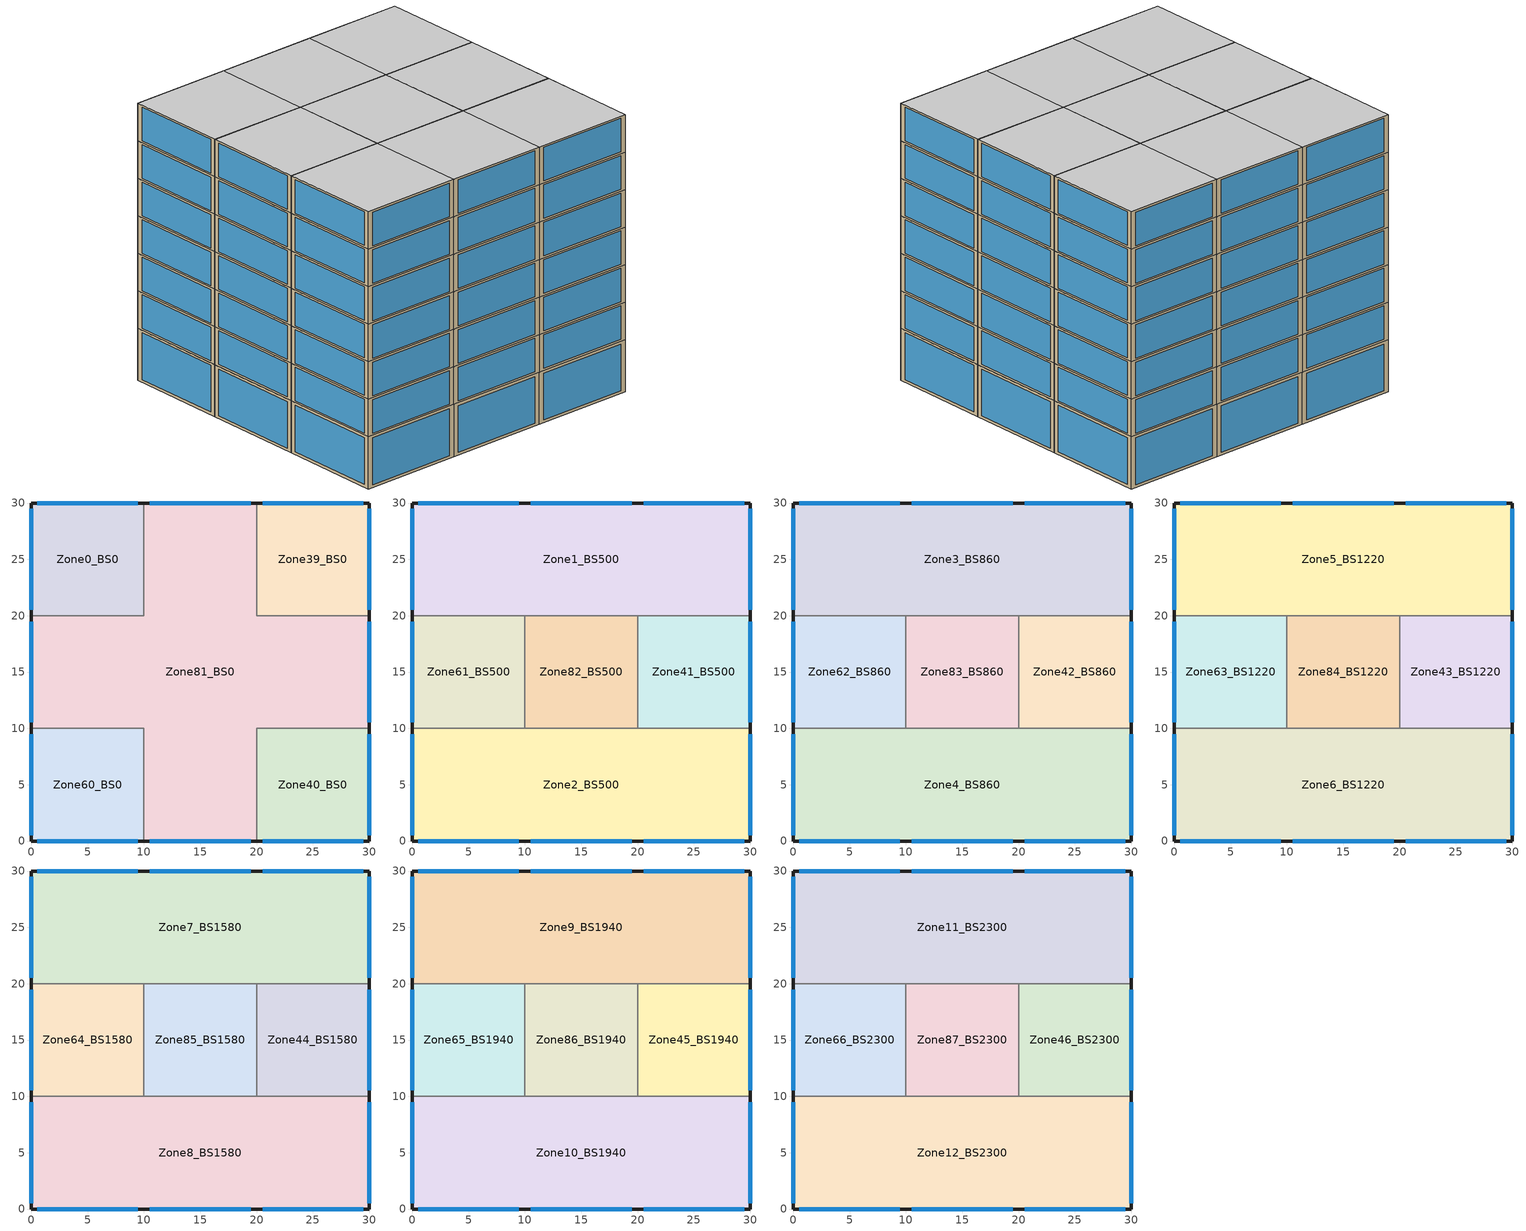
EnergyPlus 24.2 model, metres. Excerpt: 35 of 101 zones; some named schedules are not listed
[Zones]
Zone0_BS0
 floor ground (TBIM_Insulated_RC_Raft_620_Rev): 10,30 10,20 0,20 0,30 z0
 wall outside (TBIM_Unitised_Curtain_Wall_200): 10,30 0,30 0,20 z0:5
 wall to Zone81_BS0 (TBIM_Gypsum_Stud_Partition_125_Rev): 0,20 10,20 10,30 z0:5
 window (Glazing_U1.4_SHGC0.45_VT0.7): 9.47,30 0.53,30 / 0,29.47 0,20.53 z0.26:4.74
Zone39_BS0
 floor ground (TBIM_Insulated_RC_Raft_620_Rev): 30,30 30,20 20,20 20,30 z0
 wall outside (TBIM_Unitised_Curtain_Wall_200): 30,20 30,30 20,30 z0:5
 wall to Zone81_BS0 (TBIM_Gypsum_Stud_Partition_125_Rev): 20,30 20,20 30,20 z0:5
 window (Glazing_U1.4_SHGC0.45_VT0.7): 29.47,30 20.53,30 / 30,20.53 30,29.47 z0.26:4.74
Zone40_BS0
 floor ground (TBIM_Insulated_RC_Raft_620_Rev): 30,10 30,0 20,0 20,10 z0
 wall outside (TBIM_Unitised_Curtain_Wall_200): 20,0 30,0 30,10 z0:5
 wall to Zone81_BS0 (TBIM_Gypsum_Stud_Partition_125_Rev): 30,10 20,10 20,0 z0:5
 window (Glazing_U1.4_SHGC0.45_VT0.7): 30,0.53 30,9.47 / 20.53,0 29.47,0 z0.26:4.74
Zone60_BS0
 floor ground (TBIM_Insulated_RC_Raft_620_Rev): 10,10 10,0 0,0 0,10 z0
 wall outside (TBIM_Unitised_Curtain_Wall_200): 0,10 0,0 10,0 z0:5
 wall to Zone81_BS0 (TBIM_Gypsum_Stud_Partition_125_Rev): 10,0 10,10 0,10 z0:5
 window (Glazing_U1.4_SHGC0.45_VT0.7): 0.53,0 9.47,0 / 0,9.47 0,0.53 z0.26:4.74
Zone81_BS0
 floor ground (TBIM_Insulated_RC_Raft_620_Rev): 20,20 20,10 10,10 10,20 z0; 20,30 20,20 10,20 10,30 z0; 30,20 30,10 20,10 20,20 z0; 20,10 20,0 10,0 10,10 z0; 10,20 10,10 0,10 0,20 z0
 wall outside (TBIM_Unitised_Curtain_Wall_200): 20,30 10,30 / 30,10 30,20 / 10,0 20,0 / 0,20 0,10 z0:5
 window (Glazing_U1.4_SHGC0.45_VT0.7): 19.47,30 10.53,30 / 30,10.53 30,19.47 / 10.53,0 19.47,0 / 0,19.47 0,10.53 z0.26:4.74
Zone1_BS500
 floor to Zone81_BS0 (TBIM_PT_Slab_Raised_Floor_400_Rev): 20,30 20,20 10,20 10,30 z5
 floor to Zone0_BS0 (TBIM_PT_Slab_Raised_Floor_400_Rev): 10,30 10,20 0,20 0,30 z5
 floor to Zone39_BS0 (TBIM_PT_Slab_Raised_Floor_400_Rev): 30,30 30,20 20,20 20,30 z5
 wall outside (TBIM_Unitised_Curtain_Wall_200): 30,20 30,30 20,30 10,30 0,30 0,20 z5:8.6
 wall to Zone82_BS500 (TBIM_RC_Core_Wall_400_Rev): 10,20 20,20 z5:8.6
 wall to Zone41_BS500 (TBIM_Gypsum_Stud_Partition_125_Rev): 20,20 30,20 z5:8.6
 wall to Zone61_BS500 (TBIM_Gypsum_Stud_Partition_125_Rev): 0,20 10,20 z5:8.6
 window (Glazing_U1.4_SHGC0.45_VT0.7): 19.47,30 10.53,30 / 9.47,30 0.53,30 / 0,29.47 0,20.53 / 29.47,30 20.53,30 / 30,20.53 30,29.47 z5.19:8.41
Zone2_BS500
 floor to Zone81_BS0 (TBIM_PT_Slab_Raised_Floor_400_Rev): 20,10 20,0 10,0 10,10 z5
 floor to Zone40_BS0 (TBIM_PT_Slab_Raised_Floor_400_Rev): 30,10 30,0 20,0 20,10 z5
 floor to Zone60_BS0 (TBIM_PT_Slab_Raised_Floor_400_Rev): 10,10 10,0 0,0 0,10 z5
 wall outside (TBIM_Unitised_Curtain_Wall_200): 0,10 0,0 10,0 20,0 30,0 30,10 z5:8.6
 wall to Zone82_BS500 (TBIM_RC_Core_Wall_400_Rev): 20,10 10,10 z5:8.6
 wall to Zone41_BS500 (TBIM_Gypsum_Stud_Partition_125_Rev): 30,10 20,10 z5:8.6
 wall to Zone61_BS500 (TBIM_Gypsum_Stud_Partition_125_Rev): 10,10 0,10 z5:8.6
 window (Glazing_U1.4_SHGC0.45_VT0.7): 10.53,0 19.47,0 / 30,0.53 30,9.47 / 20.53,0 29.47,0 / 0.53,0 9.47,0 / 0,9.47 0,0.53 z5.19:8.41
Zone41_BS500
 floor to Zone81_BS0 (TBIM_PT_Slab_Raised_Floor_400_Rev): 30,20 30,10 20,10 20,20 z5
 wall outside (TBIM_Unitised_Curtain_Wall_200): 30,10 30,20 z5:8.6
 wall to Zone82_BS500 (TBIM_RC_Core_Wall_400_Rev): 20,20 20,10 z5:8.6
 window (Glazing_U1.4_SHGC0.45_VT0.7): 30,10.53 30,19.47 z5.19:8.41
Zone61_BS500
 floor to Zone81_BS0 (TBIM_PT_Slab_Raised_Floor_400_Rev): 10,20 10,10 0,10 0,20 z5
 wall outside (TBIM_Unitised_Curtain_Wall_200): 0,20 0,10 z5:8.6
 wall to Zone82_BS500 (TBIM_RC_Core_Wall_400_Rev): 10,10 10,20 z5:8.6
 window (Glazing_U1.4_SHGC0.45_VT0.7): 0,19.47 0,10.53 z5.19:8.41
Zone82_BS500
 floor to Zone81_BS0 (TBIM_PT_Slab_Raised_Floor_400_Rev): 20,20 20,10 10,10 10,20 z5
Zone3_BS860
 floor to Zone1_BS500 (TBIM_PT_Slab_Raised_Floor_400_Rev): 20,30 20,20 10,20 10,30 z8.6; 10,30 10,20 0,20 0,30 z8.6; 30,30 30,20 20,20 20,30 z8.6
 wall outside (TBIM_Unitised_Curtain_Wall_200): 30,20 30,30 20,30 10,30 0,30 0,20 z8.6:12.2
 wall to Zone83_BS860 (TBIM_RC_Core_Wall_400_Rev): 10,20 20,20 z8.6:12.2
 wall to Zone42_BS860 (TBIM_Gypsum_Stud_Partition_125_Rev): 20,20 30,20 z8.6:12.2
 wall to Zone62_BS860 (TBIM_Gypsum_Stud_Partition_125_Rev): 0,20 10,20 z8.6:12.2
 window (Glazing_U1.4_SHGC0.45_VT0.7): 19.47,30 10.53,30 / 9.47,30 0.53,30 / 0,29.47 0,20.53 / 30,20.53 30,29.47 / 29.47,30 20.53,30 z8.79:12.01
Zone42_BS860
 floor to Zone41_BS500 (TBIM_PT_Slab_Raised_Floor_400_Rev): 30,20 30,10 20,10 20,20 z8.6
 wall outside (TBIM_Unitised_Curtain_Wall_200): 30,10 30,20 z8.6:12.2
 wall to Zone83_BS860 (TBIM_RC_Core_Wall_400_Rev): 20,20 20,10 z8.6:12.2
 wall to Zone4_BS860 (TBIM_Gypsum_Stud_Partition_125): 20,10 30,10 z8.6:12.2
 window (Glazing_U1.4_SHGC0.45_VT0.7): 30,10.53 30,19.47 z8.79:12.01
Zone4_BS860
 floor to Zone2_BS500 (TBIM_PT_Slab_Raised_Floor_400_Rev): 20,10 20,0 10,0 10,10 z8.6; 30,10 30,0 20,0 20,10 z8.6; 10,10 10,0 0,0 0,10 z8.6
 wall outside (TBIM_Unitised_Curtain_Wall_200): 0,10 0,0 10,0 20,0 30,0 30,10 z8.6:12.2
 wall to Zone83_BS860 (TBIM_RC_Core_Wall_400_Rev): 20,10 10,10 z8.6:12.2
 wall to Zone62_BS860 (TBIM_Gypsum_Stud_Partition_125_Rev): 10,10 0,10 z8.6:12.2
 window (Glazing_U1.4_SHGC0.45_VT0.7): 10.53,0 19.47,0 / 20.53,0 29.47,0 / 30,0.53 30,9.47 / 0,9.47 0,0.53 / 0.53,0 9.47,0 z8.79:12.01
Zone62_BS860
 floor to Zone61_BS500 (TBIM_PT_Slab_Raised_Floor_400_Rev): 10,20 10,10 0,10 0,20 z8.6
 wall outside (TBIM_Unitised_Curtain_Wall_200): 0,20 0,10 z8.6:12.2
 wall to Zone83_BS860 (TBIM_RC_Core_Wall_400_Rev): 10,10 10,20 z8.6:12.2
 window (Glazing_U1.4_SHGC0.45_VT0.7): 0,19.47 0,10.53 z8.79:12.01
Zone83_BS860
 floor to Zone82_BS500 (TBIM_PT_Slab_Raised_Floor_400_Rev): 20,20 20,10 10,10 10,20 z8.6
Zone43_BS1220
 floor to Zone42_BS860 (TBIM_PT_Slab_Raised_Floor_400_Rev): 30,20 30,10 20,10 20,20 z12.2
 wall outside (TBIM_Unitised_Curtain_Wall_200): 30,10 30,20 z12.2:15.8
 wall to Zone84_BS1220 (TBIM_RC_Core_Wall_400_Rev): 20,20 20,10 z12.2:15.8
 wall to Zone6_BS1220 (TBIM_Gypsum_Stud_Partition_125): 20,10 30,10 z12.2:15.8
 wall to Zone5_BS1220 (TBIM_Gypsum_Stud_Partition_125): 30,20 20,20 z12.2:15.8
 window (Glazing_U1.4_SHGC0.45_VT0.7): 30,10.53 30,19.47 z12.39:15.61
Zone5_BS1220
 floor to Zone3_BS860 (TBIM_PT_Slab_Raised_Floor_400_Rev): 20,30 20,20 10,20 10,30 z12.2; 10,30 10,20 0,20 0,30 z12.2; 30,30 30,20 20,20 20,30 z12.2
 wall outside (TBIM_Unitised_Curtain_Wall_200): 30,20 30,30 20,30 10,30 0,30 0,20 z12.2:15.8
 wall to Zone84_BS1220 (TBIM_RC_Core_Wall_400_Rev): 10,20 20,20 z12.2:15.8
 wall to Zone63_BS1220 (TBIM_Gypsum_Stud_Partition_125_Rev): 0,20 10,20 z12.2:15.8
 window (Glazing_U1.4_SHGC0.45_VT0.7): 19.47,30 10.53,30 / 9.47,30 0.53,30 / 0,29.47 0,20.53 / 30,20.53 30,29.47 / 29.47,30 20.53,30 z12.39:15.61
Zone63_BS1220
 floor to Zone62_BS860 (TBIM_PT_Slab_Raised_Floor_400_Rev): 10,20 10,10 0,10 0,20 z12.2
 wall outside (TBIM_Unitised_Curtain_Wall_200): 0,20 0,10 z12.2:15.8
 wall to Zone84_BS1220 (TBIM_RC_Core_Wall_400_Rev): 10,10 10,20 z12.2:15.8
 wall to Zone6_BS1220 (TBIM_Gypsum_Stud_Partition_125): 0,10 10,10 z12.2:15.8
 window (Glazing_U1.4_SHGC0.45_VT0.7): 0,19.47 0,10.53 z12.39:15.61
Zone6_BS1220
 floor to Zone4_BS860 (TBIM_PT_Slab_Raised_Floor_400_Rev): 20,10 20,0 10,0 10,10 z12.2; 30,10 30,0 20,0 20,10 z12.2; 10,10 10,0 0,0 0,10 z12.2
 wall outside (TBIM_Unitised_Curtain_Wall_200): 0,10 0,0 10,0 20,0 30,0 30,10 z12.2:15.8
 wall to Zone84_BS1220 (TBIM_RC_Core_Wall_400_Rev): 20,10 10,10 z12.2:15.8
 window (Glazing_U1.4_SHGC0.45_VT0.7): 10.53,0 19.47,0 / 20.53,0 29.47,0 / 30,0.53 30,9.47 / 0,9.47 0,0.53 / 0.53,0 9.47,0 z12.39:15.61
Zone84_BS1220
 floor to Zone83_BS860 (TBIM_PT_Slab_Raised_Floor_400_Rev): 20,20 20,10 10,10 10,20 z12.2
Zone44_BS1580
 floor to Zone43_BS1220 (TBIM_PT_Slab_Raised_Floor_400_Rev): 30,20 30,10 20,10 20,20 z15.8
 wall outside (TBIM_Unitised_Curtain_Wall_200): 30,10 30,20 z15.8:19.4
 wall to Zone85_BS1580 (TBIM_RC_Core_Wall_400_Rev): 20,20 20,10 z15.8:19.4
 wall to Zone8_BS1580 (TBIM_Gypsum_Stud_Partition_125): 20,10 30,10 z15.8:19.4
 wall to Zone7_BS1580 (TBIM_Gypsum_Stud_Partition_125): 30,20 20,20 z15.8:19.4
 window (Glazing_U1.4_SHGC0.45_VT0.7): 30,10.53 30,19.47 z15.99:19.21
Zone64_BS1580
 floor to Zone63_BS1220 (TBIM_PT_Slab_Raised_Floor_400_Rev): 10,20 10,10 0,10 0,20 z15.8
 wall outside (TBIM_Unitised_Curtain_Wall_200): 0,20 0,10 z15.8:19.4
 wall to Zone85_BS1580 (TBIM_RC_Core_Wall_400_Rev): 10,10 10,20 z15.8:19.4
 wall to Zone7_BS1580 (TBIM_Gypsum_Stud_Partition_125): 10,20 0,20 z15.8:19.4
 wall to Zone8_BS1580 (TBIM_Gypsum_Stud_Partition_125): 0,10 10,10 z15.8:19.4
 window (Glazing_U1.4_SHGC0.45_VT0.7): 0,19.47 0,10.53 z15.99:19.21
Zone7_BS1580
 floor to Zone5_BS1220 (TBIM_PT_Slab_Raised_Floor_400_Rev): 20,30 20,20 10,20 10,30 z15.8; 10,30 10,20 0,20 0,30 z15.8; 30,30 30,20 20,20 20,30 z15.8
 wall outside (TBIM_Unitised_Curtain_Wall_200): 30,20 30,30 20,30 10,30 0,30 0,20 z15.8:19.4
 wall to Zone85_BS1580 (TBIM_RC_Core_Wall_400_Rev): 10,20 20,20 z15.8:19.4
 window (Glazing_U1.4_SHGC0.45_VT0.7): 19.47,30 10.53,30 / 9.47,30 0.53,30 / 0,29.47 0,20.53 / 30,20.53 30,29.47 / 29.47,30 20.53,30 z15.99:19.21
Zone85_BS1580
 floor to Zone84_BS1220 (TBIM_PT_Slab_Raised_Floor_400_Rev): 20,20 20,10 10,10 10,20 z15.8
 wall to Zone8_BS1580 (TBIM_RC_Core_Wall_400): 10,10 20,10 z15.8:19.4
Zone8_BS1580
 floor to Zone6_BS1220 (TBIM_PT_Slab_Raised_Floor_400_Rev): 20,10 20,0 10,0 10,10 z15.8; 30,10 30,0 20,0 20,10 z15.8; 10,10 10,0 0,0 0,10 z15.8
 wall outside (TBIM_Unitised_Curtain_Wall_200): 0,10 0,0 10,0 20,0 30,0 30,10 z15.8:19.4
 window (Glazing_U1.4_SHGC0.45_VT0.7): 10.53,0 19.47,0 / 20.53,0 29.47,0 / 30,0.53 30,9.47 / 0,9.47 0,0.53 / 0.53,0 9.47,0 z15.99:19.21
Zone10_BS1940
 floor to Zone8_BS1580 (TBIM_PT_Slab_Raised_Floor_400_Rev): 20,10 20,0 10,0 10,10 z19.4; 30,10 30,0 20,0 20,10 z19.4; 10,10 10,0 0,0 0,10 z19.4
 wall outside (TBIM_Unitised_Curtain_Wall_200): 0,10 0,0 10,0 20,0 30,0 30,10 z19.4:23
 wall to Zone86_BS1940 (TBIM_RC_Core_Wall_400_Rev): 20,10 10,10 z19.4:23
 wall to Zone45_BS1940 (TBIM_Gypsum_Stud_Partition_125_Rev): 30,10 20,10 z19.4:23
 wall to Zone65_BS1940 (TBIM_Gypsum_Stud_Partition_125_Rev): 10,10 0,10 z19.4:23
 window (Glazing_U1.4_SHGC0.45_VT0.7): 10.53,0 19.47,0 / 20.53,0 29.47,0 / 30,0.53 30,9.47 / 0,9.47 0,0.53 / 0.53,0 9.47,0 z19.59:22.81
Zone45_BS1940
 floor to Zone44_BS1580 (TBIM_PT_Slab_Raised_Floor_400_Rev): 30,20 30,10 20,10 20,20 z19.4
 wall outside (TBIM_Unitised_Curtain_Wall_200): 30,10 30,20 z19.4:23
 wall to Zone86_BS1940 (TBIM_RC_Core_Wall_400_Rev): 20,20 20,10 z19.4:23
 wall to Zone9_BS1940 (TBIM_Gypsum_Stud_Partition_125): 30,20 20,20 z19.4:23
 window (Glazing_U1.4_SHGC0.45_VT0.7): 30,10.53 30,19.47 z19.59:22.81
Zone65_BS1940
 floor to Zone64_BS1580 (TBIM_PT_Slab_Raised_Floor_400_Rev): 10,20 10,10 0,10 0,20 z19.4
 wall outside (TBIM_Unitised_Curtain_Wall_200): 0,20 0,10 z19.4:23
 wall to Zone86_BS1940 (TBIM_RC_Core_Wall_400_Rev): 10,10 10,20 z19.4:23
 wall to Zone9_BS1940 (TBIM_Gypsum_Stud_Partition_125): 10,20 0,20 z19.4:23
 window (Glazing_U1.4_SHGC0.45_VT0.7): 0,19.47 0,10.53 z19.59:22.81
Zone86_BS1940
 floor to Zone85_BS1580 (TBIM_PT_Slab_Raised_Floor_400_Rev): 20,20 20,10 10,10 10,20 z19.4
 wall to Zone9_BS1940 (TBIM_RC_Core_Wall_400): 20,20 10,20 z19.4:23
Zone9_BS1940
 floor to Zone7_BS1580 (TBIM_PT_Slab_Raised_Floor_400_Rev): 20,30 20,20 10,20 10,30 z19.4; 10,30 10,20 0,20 0,30 z19.4; 30,30 30,20 20,20 20,30 z19.4
 wall outside (TBIM_Unitised_Curtain_Wall_200): 30,20 30,30 20,30 10,30 0,30 0,20 z19.4:23
 window (Glazing_U1.4_SHGC0.45_VT0.7): 19.47,30 10.53,30 / 9.47,30 0.53,30 / 0,29.47 0,20.53 / 30,20.53 30,29.47 / 29.47,30 20.53,30 z19.59:22.81
Zone11_BS2300
 floor to Zone9_BS1940 (TBIM_PT_Slab_Raised_Floor_400_Rev): 20,30 20,20 10,20 10,30 z23; 10,30 10,20 0,20 0,30 z23; 30,30 30,20 20,20 20,30 z23
 wall outside (TBIM_Unitised_Curtain_Wall_200): 30,20 30,30 20,30 10,30 0,30 0,20 z23:26.6
 wall to Zone87_BS2300 (TBIM_RC_Core_Wall_400_Rev): 10,20 20,20 z23:26.6
 wall to Zone46_BS2300 (TBIM_Gypsum_Stud_Partition_125_Rev): 20,20 30,20 z23:26.6
 wall to Zone66_BS2300 (TBIM_Gypsum_Stud_Partition_125_Rev): 0,20 10,20 z23:26.6
 window (Glazing_U1.4_SHGC0.45_VT0.7): 19.47,30 10.53,30 / 9.47,30 0.53,30 / 0,29.47 0,20.53 / 30,20.53 30,29.47 / 29.47,30 20.53,30 z23.19:26.41
 ceiling to Zone13_BS2660 (TBIM_PT_Slab_Raised_Floor_400): 10,30 10,20 20,20 20,30 z26.6; 0,30 0,20 10,20 10,30 z26.6; 20,30 20,20 30,20 30,30 z26.6
Zone12_BS2300
 floor to Zone10_BS1940 (TBIM_PT_Slab_Raised_Floor_400_Rev): 20,10 20,0 10,0 10,10 z23; 30,10 30,0 20,0 20,10 z23; 10,10 10,0 0,0 0,10 z23
 wall outside (TBIM_Unitised_Curtain_Wall_200): 0,10 0,0 10,0 20,0 30,0 30,10 z23:26.6
 wall to Zone87_BS2300 (TBIM_RC_Core_Wall_400_Rev): 20,10 10,10 z23:26.6
 wall to Zone46_BS2300 (TBIM_Gypsum_Stud_Partition_125_Rev): 30,10 20,10 z23:26.6
 wall to Zone66_BS2300 (TBIM_Gypsum_Stud_Partition_125_Rev): 10,10 0,10 z23:26.6
 window (Glazing_U1.4_SHGC0.45_VT0.7): 10.53,0 19.47,0 / 20.53,0 29.47,0 / 30,0.53 30,9.47 / 0,9.47 0,0.53 / 0.53,0 9.47,0 z23.19:26.41
 ceiling to Zone14_BS2660 (TBIM_PT_Slab_Raised_Floor_400): 10,10 10,0 20,0 20,10 z26.6; 20,10 20,0 30,0 30,10 z26.6; 0,10 0,0 10,0 10,10 z26.6
Zone46_BS2300
 floor to Zone45_BS1940 (TBIM_PT_Slab_Raised_Floor_400_Rev): 30,20 30,10 20,10 20,20 z23
 wall outside (TBIM_Unitised_Curtain_Wall_200): 30,10 30,20 z23:26.6
 wall to Zone87_BS2300 (TBIM_RC_Core_Wall_400_Rev): 20,20 20,10 z23:26.6
 window (Glazing_U1.4_SHGC0.45_VT0.7): 30,10.53 30,19.47 z23.19:26.41
 ceiling to Zone47_BS2660 (TBIM_PT_Slab_Raised_Floor_400): 20,20 20,10 30,10 30,20 z26.6
Zone66_BS2300
 floor to Zone65_BS1940 (TBIM_PT_Slab_Raised_Floor_400_Rev): 10,20 10,10 0,10 0,20 z23
 wall outside (TBIM_Unitised_Curtain_Wall_200): 0,20 0,10 z23:26.6
 wall to Zone87_BS2300 (TBIM_RC_Core_Wall_400_Rev): 10,10 10,20 z23:26.6
 window (Glazing_U1.4_SHGC0.45_VT0.7): 0,19.47 0,10.53 z23.19:26.41
 ceiling to Zone67_BS2660 (TBIM_PT_Slab_Raised_Floor_400): 0,20 0,10 10,10 10,20 z26.6
Zone87_BS2300
 floor to Zone86_BS1940 (TBIM_PT_Slab_Raised_Floor_400_Rev): 20,20 20,10 10,10 10,20 z23
 ceiling to Zone88_BS2660 (TBIM_PT_Slab_Raised_Floor_400): 10,20 10,10 20,10 20,20 z26.6
[SizingPeriod:DesignDay] Day of Month=21; Dry-Bulb Temp Range Modifier Type=DefaultMultipliers; Barometric Pressure {Pa}=100881; Rain {Yes/No}=No; Snow on ground {Yes/No}=No; Daylight Savings Time Indicator {Yes/No}=No
Name | Month | Day Type | Max Dry-Bulb Temp {C} | Daily Dry-Bulb Temp Range {C} | Humidity Condition Type | Wetbulb/Dewpoint at Max Dry-Bulb {C} | Wind Speed {m/s} | Wind Direction {Degrees; N=0, S=180} | Solar Model Indicator | Clearness (0.0 to 1.2) | ASHRAE Clear Sky Beam Optical Depth (taub) | ASHRAE Clear Sky Diffuse Optical Depth (taud)
Bologna-Marconi.AP Ann Htg 99.6% Condns DB | 1 | WinterDesignDay | -3.8 | 0 | Wetbulb | -3.8 | 2.1 | 210 | ASHRAEClearSky | 0
Bologna-Marconi.AP Ann Hum_n 99.6% Condns DP=>MCDB | 1 | WinterDesignDay | 1.2 | 0 | Dewpoint | -9.6 | 2.1 | 210 | ASHRAEClearSky | 0
Bologna-Marconi.AP Ann Htg Wind 99.6% Condns WS=>MCDB | 1 | WinterDesignDay | 8 | 0 | Wetbulb | 8 | 7.4 | 210 | ASHRAEClearSky | 0
Bologna-Marconi.AP Ann Clg .4% Condns DB=>MWB | 7 | SummerDesignDay | 35.1 | 13 | Wetbulb | 22.2 | 2.8 | 70 | ASHRAETau2017 |  | 0.452 | 2.209
[Building]
Building: clockwise north axis=20; terrain=City; solar distribution=FullExterior
[Site:WaterMainsTemperature]
calculation method=CorrelationFromWeatherFile
[Site:GroundTemperature:BuildingSurface]
6.3, 5.43, 6.97, 9.38, 15.67, 20.52, 23.8, 24.8, 23.1, 19.33, 14.29, 9.62
[Material] roughness=MediumRough; thermal absorptance=0.9; solar absorptance=0.7; visible absorptance=0.7
Name | thickness {m} | conductivity {W/m-K} | density {kg/m3} | specific heat {J/kg-K}
XPS insulation 120mm | 0.12 | 0.034 | 35 | 1450
Natural stone tiles 20mm | 0.02 | 2.3 | 2600 | 840
Gypsum board 25mm | 0.025 | 0.25 | 900 | 1000
Reinforced concrete 400mm | 0.4 | 2.3 | 2400 | 1000
Floor void 110mm | 0.11 | 0.5 | 1.2 | 1000
Cement screed 80mm | 0.08 | 1.4 | 2000 | 1000
Insulated spandrel panel 146mm | 0.146 | 0.04 | 200 | 1000
Mineral wool 75mm | 0.075 | 0.035 | 40 | 1030
Reinforced concrete 250mm | 0.25 | 2.3 | 2400 | 1000
Triple glazing unit 54mm | 0.054 | 0.05 | 2500 | 750
Raised access floor panel 40mm | 0.04 | 0.4 | 1500 | 1000
[WindowMaterial:SimpleGlazingSystem]
Glazing_U1.4_SHGC0.45_VT0.7 Material: u-factor {W/m2-K}=1.4; shgc=0.45; vt=0.7
[Construction]
TBIM_RC_Core_Wall_400_Rev; TBIM_RC_Core_Wall_400: Reinforced concrete 400mm
TBIM_Gypsum_Stud_Partition_125; TBIM_Gypsum_Stud_Partition_125_Rev: Gypsum board 25mm, Mineral wool 75mm, Gypsum board 25mm
TBIM_PT_Slab_Raised_Floor_400: Raised access floor panel 40mm, Floor void 110mm, Reinforced concrete 250mm
Glazing_U1.4_SHGC0.45_VT0.7: Glazing_U1.4_SHGC0.45_VT0.7 Material
TBIM_Insulated_RC_Raft_620_Rev: Reinforced concrete 400mm, XPS insulation 120mm, Cement screed 80mm, Natural stone tiles 20mm
TBIM_PT_Slab_Raised_Floor_400_Rev: Reinforced concrete 250mm, Floor void 110mm, Raised access floor panel 40mm
TBIM_Unitised_Curtain_Wall_200: Triple glazing unit 54mm, Insulated spandrel panel 146mm
[HVACTemplate:Zone:IdealLoadsAirSystem] heating supply air temp {C}=50; cooling supply air temp {C}=13; heating limit=LimitCapacity; max sensible heat capacity=Autosize; dehumidification type=None; humidification type=None; demand controlled vent type=None; economizer type=NoEconomizer; heat recovery type=None; sensible heat recovery effectiveness=0; latent heat recovery effectiveness=0
Name | template thermostat | cooling limit | max cooling fow rate {m3/s} | max total cooling capacity | heating availability schedule | cooling availability schedule | outdoor air method | outdoor air object
Zone0_BS0 | Setpoint_Zone0_BS0..Zone0_BS0 | LimitFlowRateAndCapacity | Autosize | Autosize | HtnSch_Season_Weekdays_7-18 | ClnSch_Season_Weekdays_7-18 | DetailedSpecification | Ventilation_Zone0_BS0..Zone0_BS0
Zone10_BS1940 | Setpoint_Zone10_BS1940..Zone10_BS1940 | LimitFlowRateAndCapacity | Autosize | Autosize | HtnSch_Season_Weekdays_7-18 | ClnSch_Season_Weekdays_7-18 | DetailedSpecification | Ventilation_Zone10_BS1940..Zone10_BS1940
Zone11_BS2300 | Setpoint_Zone11_BS2300..Zone11_BS2300 | LimitFlowRateAndCapacity | Autosize | Autosize | HtnSch_Season_Weekdays_7-18 | ClnSch_Season_Weekdays_7-18 | DetailedSpecification | Ventilation_Zone11_BS2300..Zone11_BS2300
Zone12_BS2300 | Setpoint_Zone12_BS2300..Zone12_BS2300 | LimitFlowRateAndCapacity | Autosize | Autosize | HtnSch_Season_Weekdays_7-18 | ClnSch_Season_Weekdays_7-18 | DetailedSpecification | Ventilation_Zone12_BS2300..Zone12_BS2300
Zone1_BS500 | Setpoint_Zone1_BS500..Zone1_BS500 | LimitFlowRateAndCapacity | Autosize | Autosize | HtnSch_Season_Weekdays_7-18 | ClnSch_Season_Weekdays_7-18 | DetailedSpecification | Ventilation_Zone1_BS500..Zone1_BS500
Zone2_BS500 | Setpoint_Zone2_BS500..Zone2_BS500 | LimitFlowRateAndCapacity | Autosize | Autosize | HtnSch_Season_Weekdays_7-18 | ClnSch_Season_Weekdays_7-18 | DetailedSpecification | Ventilation_Zone2_BS500..Zone2_BS500
Zone39_BS0 | Setpoint_Zone39_BS0..Zone39_BS0 | LimitFlowRateAndCapacity | Autosize | Autosize | HtnSch_Season_Mon-Sat_8-21 | ClnSch_Season_Mon-Sat_8-21 | DetailedSpecification | Ventilation_Zone39_BS0..Zone39_BS0
Zone3_BS860 | Setpoint_Zone3_BS860..Zone3_BS860 | LimitFlowRateAndCapacity | Autosize | Autosize | HtnSch_Season_Weekdays_7-18 | ClnSch_Season_Weekdays_7-18 | DetailedSpecification | Ventilation_Zone3_BS860..Zone3_BS860
Zone40_BS0 | Setpoint_Zone40_BS0..Zone40_BS0 | LimitFlowRateAndCapacity | Autosize | Autosize | HtnSch_Season_Mon-Sat_8-21 | ClnSch_Season_Mon-Sat_8-21 | DetailedSpecification | Ventilation_Zone40_BS0..Zone40_BS0
Zone41_BS500 | Setpoint_Zone41_BS500..Zone41_BS500 | LimitFlowRateAndCapacity | Autosize | Autosize | HtnSch_Season_Weekdays_7-18 | ClnSch_Season_Weekdays_7-18 | DetailedSpecification | Ventilation_Zone41_BS500..Zone41_BS500
Zone42_BS860 | Setpoint_Zone42_BS860..Zone42_BS860 | LimitFlowRateAndCapacity | Autosize | Autosize | HtnSch_Season_Weekdays_7-18 | ClnSch_Season_Weekdays_7-18 | DetailedSpecification | Ventilation_Zone42_BS860..Zone42_BS860
Zone43_BS1220 | Setpoint_Zone43_BS1220..Zone43_BS1220 | LimitFlowRateAndCapacity | Autosize | Autosize | HtnSch_Season_Weekdays_7-18 | ClnSch_Season_Weekdays_7-18 | DetailedSpecification | Ventilation_Zone43_BS1220..Zone43_BS1220
Zone44_BS1580 | Setpoint_Zone44_BS1580..Zone44_BS1580 | LimitFlowRateAndCapacity | Autosize | Autosize | HtnSch_Season_Weekdays_7-18 | ClnSch_Season_Weekdays_7-18 | DetailedSpecification | Ventilation_Zone44_BS1580..Zone44_BS1580
Zone45_BS1940 | Setpoint_Zone45_BS1940..Zone45_BS1940 | LimitFlowRateAndCapacity | Autosize | Autosize | HtnSch_Season_Weekdays_7-18 | ClnSch_Season_Weekdays_7-18 | DetailedSpecification | Ventilation_Zone45_BS1940..Zone45_BS1940
Zone46_BS2300 | Setpoint_Zone46_BS2300..Zone46_BS2300 | LimitFlowRateAndCapacity | Autosize | Autosize | HtnSch_Season_Weekdays_7-18 | ClnSch_Season_Weekdays_7-18 | DetailedSpecification | Ventilation_Zone46_BS2300..Zone46_BS2300
Zone4_BS860 | Setpoint_Zone4_BS860..Zone4_BS860 | LimitFlowRateAndCapacity | Autosize | Autosize | HtnSch_Season_Weekdays_7-18 | ClnSch_Season_Weekdays_7-18 | DetailedSpecification | Ventilation_Zone4_BS860..Zone4_BS860
Zone5_BS1220 | Setpoint_Zone5_BS1220..Zone5_BS1220 | LimitFlowRateAndCapacity | Autosize | Autosize | HtnSch_Season_Weekdays_7-18 | ClnSch_Season_Weekdays_7-18 | DetailedSpecification | Ventilation_Zone5_BS1220..Zone5_BS1220
Zone60_BS0 | Setpoint_Zone60_BS0..Zone60_BS0 | LimitFlowRateAndCapacity | Autosize | Autosize | HtnSch_Season_Mon-Sat_8-21 | ClnSch_Season_Mon-Sat_8-21 | DetailedSpecification | Ventilation_Zone60_BS0..Zone60_BS0
Zone61_BS500 | Setpoint_Zone61_BS500..Zone61_BS500 | LimitFlowRateAndCapacity | Autosize | Autosize | HtnSch_Season_Weekdays_7-18 | ClnSch_Season_Weekdays_7-18 | DetailedSpecification | Ventilation_Zone61_BS500..Zone61_BS500
Zone62_BS860 | Setpoint_Zone62_BS860..Zone62_BS860 | LimitFlowRateAndCapacity | Autosize | Autosize | HtnSch_Season_Weekdays_7-18 | ClnSch_Season_Weekdays_7-18 | DetailedSpecification | Ventilation_Zone62_BS860..Zone62_BS860
Zone63_BS1220 | Setpoint_Zone63_BS1220..Zone63_BS1220 | LimitFlowRateAndCapacity | Autosize | Autosize | HtnSch_Season_Weekdays_7-18 | ClnSch_Season_Weekdays_7-18 | DetailedSpecification | Ventilation_Zone63_BS1220..Zone63_BS1220
Zone64_BS1580 | Setpoint_Zone64_BS1580..Zone64_BS1580 | LimitFlowRateAndCapacity | Autosize | Autosize | HtnSch_Season_Weekdays_7-18 | ClnSch_Season_Weekdays_7-18 | DetailedSpecification | Ventilation_Zone64_BS1580..Zone64_BS1580
Zone65_BS1940 | Setpoint_Zone65_BS1940..Zone65_BS1940 | LimitFlowRateAndCapacity | Autosize | Autosize | HtnSch_Season_Weekdays_7-18 | ClnSch_Season_Weekdays_7-18 | DetailedSpecification | Ventilation_Zone65_BS1940..Zone65_BS1940
Zone66_BS2300 | Setpoint_Zone66_BS2300..Zone66_BS2300 | LimitFlowRateAndCapacity | Autosize | Autosize | HtnSch_Season_Weekdays_7-18 | ClnSch_Season_Weekdays_7-18 | DetailedSpecification | Ventilation_Zone66_BS2300..Zone66_BS2300
Zone6_BS1220 | Setpoint_Zone6_BS1220..Zone6_BS1220 | LimitFlowRateAndCapacity | Autosize | Autosize | HtnSch_Season_Weekdays_7-18 | ClnSch_Season_Weekdays_7-18 | DetailedSpecification | Ventilation_Zone6_BS1220..Zone6_BS1220
Zone7_BS1580 | Setpoint_Zone7_BS1580..Zone7_BS1580 | LimitFlowRateAndCapacity | Autosize | Autosize | HtnSch_Season_Weekdays_7-18 | ClnSch_Season_Weekdays_7-18 | DetailedSpecification | Ventilation_Zone7_BS1580..Zone7_BS1580
Zone81_BS0 | Setpoint_Zone81_BS0..Zone81_BS0 | LimitFlowRateAndCapacity | Autosize | Autosize | HtnSch_Season_Weekdays_7-18 | ClnSch_Season_Weekdays_7-18 | DetailedSpecification | Ventilation_Zone81_BS0..Zone81_BS0
Zone82_BS500 | Setpoint_Zone82_BS500..Zone82_BS500 | NoLimit |  |  | HtnSch_Season_Weekdays_7-18 | AlwaysOff | None
Zone83_BS860 | Setpoint_Zone83_BS860..Zone83_BS860 | NoLimit |  |  | HtnSch_Season_Weekdays_7-18 | AlwaysOff | None
Zone84_BS1220 | Setpoint_Zone84_BS1220..Zone84_BS1220 | NoLimit |  |  | HtnSch_Season_Weekdays_7-18 | AlwaysOff | None
Zone85_BS1580 | Setpoint_Zone85_BS1580..Zone85_BS1580 | NoLimit |  |  | HtnSch_Season_Weekdays_7-18 | AlwaysOff | None
Zone86_BS1940 | Setpoint_Zone86_BS1940..Zone86_BS1940 | NoLimit |  |  | HtnSch_Season_Weekdays_7-18 | AlwaysOff | None
Zone87_BS2300 | Setpoint_Zone87_BS2300..Zone87_BS2300 | NoLimit |  |  | HtnSch_Season_Weekdays_7-18 | AlwaysOff | None
Zone8_BS1580 | Setpoint_Zone8_BS1580..Zone8_BS1580 | LimitFlowRateAndCapacity | Autosize | Autosize | HtnSch_Season_Weekdays_7-18 | ClnSch_Season_Weekdays_7-18 | DetailedSpecification | Ventilation_Zone8_BS1580..Zone8_BS1580
Zone9_BS1940 | Setpoint_Zone9_BS1940..Zone9_BS1940 | LimitFlowRateAndCapacity | Autosize | Autosize | HtnSch_Season_Weekdays_7-18 | ClnSch_Season_Weekdays_7-18 | DetailedSpecification | Ventilation_Zone9_BS1940..Zone9_BS1940
[Zone] multiplier=1; include floor area=Yes
Name | ceiling height | volume | floor area
Zone0_BS0; Zone39_BS0; Zone40_BS0; Zone60_BS0 | 5 | 500 | 100
Zone10_BS1940; Zone11_BS2300; Zone12_BS2300; Zone1_BS500; Zone2_BS500; Zone3_BS860; Zone4_BS860; Zone5_BS1220; Zone6_BS1220; Zone7_BS1580; Zone8_BS1580; Zone9_BS1940 | 3.6 | 1080 | 300
Zone41_BS500; Zone42_BS860; Zone43_BS1220; Zone44_BS1580; Zone45_BS1940; Zone46_BS2300; Zone61_BS500; Zone62_BS860; Zone63_BS1220; Zone64_BS1580; Zone65_BS1940; Zone66_BS2300; Zone82_BS500; Zone83_BS860; Zone84_BS1220; Zone85_BS1580; Zone86_BS1940; Zone87_BS2300 | 3.6 | 360 | 100
Zone81_BS0 | 5 | 2500 | 500
[People] occupancy method=People/Area; radiant fraction=0.3; sensible heat fraction=autocalculate; activity schedule=Seated Adult Activity; carbon dioxide generation rate {m3/s-W}=3.82e-08
Name | zone | occupancy schedule | people per floor area {ppl/m2}
People_Zone0_BS0..Zone0_BS0 | Zone0_BS0 | OccSch_Office | 0.12
People_Zone10_BS1940..Zone10_BS1940 | Zone10_BS1940 | OccSch_Office | 0.1
People_Zone11_BS2300..Zone11_BS2300 | Zone11_BS2300 | OccSch_Office | 0.1
People_Zone12_BS2300..Zone12_BS2300 | Zone12_BS2300 | OccSch_Office | 0.1
People_Zone1_BS500..Zone1_BS500 | Zone1_BS500 | OccSch_Office | 0.1
People_Zone2_BS500..Zone2_BS500 | Zone2_BS500 | OccSch_Office | 0.1
People_Zone39_BS0..Zone39_BS0 | Zone39_BS0 | OccSch_Retail | 0.25
People_Zone3_BS860..Zone3_BS860 | Zone3_BS860 | OccSch_Office | 0.1
People_Zone40_BS0..Zone40_BS0 | Zone40_BS0 | OccSch_Retail | 0.25
People_Zone41_BS500..Zone41_BS500 | Zone41_BS500 | OccSch_Office | 0.35
People_Zone42_BS860..Zone42_BS860 | Zone42_BS860 | OccSch_Office | 0.35
People_Zone43_BS1220..Zone43_BS1220 | Zone43_BS1220 | OccSch_Office | 0.35
People_Zone44_BS1580..Zone44_BS1580 | Zone44_BS1580 | OccSch_Office | 0.35
People_Zone45_BS1940..Zone45_BS1940 | Zone45_BS1940 | OccSch_Office | 0.35
People_Zone46_BS2300..Zone46_BS2300 | Zone46_BS2300 | OccSch_Office | 0.35
People_Zone4_BS860..Zone4_BS860 | Zone4_BS860 | OccSch_Office | 0.1
People_Zone5_BS1220..Zone5_BS1220 | Zone5_BS1220 | OccSch_Office | 0.1
People_Zone60_BS0..Zone60_BS0 | Zone60_BS0 | OccSch_Retail | 0.7
People_Zone61_BS500..Zone61_BS500 | Zone61_BS500 | OccSch_Office | 0.08
People_Zone62_BS860..Zone62_BS860 | Zone62_BS860 | OccSch_Office | 0.08
People_Zone63_BS1220..Zone63_BS1220 | Zone63_BS1220 | OccSch_Office | 0.08
People_Zone64_BS1580..Zone64_BS1580 | Zone64_BS1580 | OccSch_Office | 0.08
People_Zone65_BS1940..Zone65_BS1940 | Zone65_BS1940 | OccSch_Office | 0.08
People_Zone66_BS2300..Zone66_BS2300 | Zone66_BS2300 | OccSch_Office | 0.08
People_Zone6_BS1220..Zone6_BS1220 | Zone6_BS1220 | OccSch_Office | 0.1
People_Zone7_BS1580..Zone7_BS1580 | Zone7_BS1580 | OccSch_Office | 0.1
People_Zone81_BS0..Zone81_BS0 | Zone81_BS0 | OccSch_Circulation | 0.16
People_Zone8_BS1580..Zone8_BS1580 | Zone8_BS1580 | OccSch_Office | 0.1
People_Zone9_BS1940..Zone9_BS1940 | Zone9_BS1940 | OccSch_Office | 0.1
[Lights] lighting level method=Watts/Area; return air fraction=0; radiant fraction=0.32; visible fraction=0.25
Name | zone | schedule | lighting per floor area {W/m2}
Lighting_Zone0_BS0..Zone0_BS0 | Zone0_BS0 | LghSch_Office | 10
Lighting_Zone10_BS1940..Zone10_BS1940 | Zone10_BS1940 | LghSch_Office | 10
Lighting_Zone11_BS2300..Zone11_BS2300 | Zone11_BS2300 | LghSch_Office | 10
Lighting_Zone12_BS2300..Zone12_BS2300 | Zone12_BS2300 | LghSch_Office | 10
Lighting_Zone1_BS500..Zone1_BS500 | Zone1_BS500 | LghSch_Office | 10
Lighting_Zone2_BS500..Zone2_BS500 | Zone2_BS500 | LghSch_Office | 10
Lighting_Zone39_BS0..Zone39_BS0 | Zone39_BS0 | LghSch_Retail | 15
Lighting_Zone3_BS860..Zone3_BS860 | Zone3_BS860 | LghSch_Office | 10
Lighting_Zone40_BS0..Zone40_BS0 | Zone40_BS0 | LghSch_Retail | 15
Lighting_Zone41_BS500..Zone41_BS500 | Zone41_BS500 | LghSch_Office | 10
Lighting_Zone42_BS860..Zone42_BS860 | Zone42_BS860 | LghSch_Office | 10
Lighting_Zone43_BS1220..Zone43_BS1220 | Zone43_BS1220 | LghSch_Office | 10
Lighting_Zone44_BS1580..Zone44_BS1580 | Zone44_BS1580 | LghSch_Office | 10
Lighting_Zone45_BS1940..Zone45_BS1940 | Zone45_BS1940 | LghSch_Office | 10
Lighting_Zone46_BS2300..Zone46_BS2300 | Zone46_BS2300 | LghSch_Office | 10
Lighting_Zone4_BS860..Zone4_BS860 | Zone4_BS860 | LghSch_Office | 10
Lighting_Zone5_BS1220..Zone5_BS1220 | Zone5_BS1220 | LghSch_Office | 10
Lighting_Zone60_BS0..Zone60_BS0 | Zone60_BS0 | LghSch_Retail | 12
Lighting_Zone61_BS500..Zone61_BS500 | Zone61_BS500 | LghSch_Office | 10
Lighting_Zone62_BS860..Zone62_BS860 | Zone62_BS860 | LghSch_Office | 10
Lighting_Zone63_BS1220..Zone63_BS1220 | Zone63_BS1220 | LghSch_Office | 10
Lighting_Zone64_BS1580..Zone64_BS1580 | Zone64_BS1580 | LghSch_Office | 10
Lighting_Zone65_BS1940..Zone65_BS1940 | Zone65_BS1940 | LghSch_Office | 10
Lighting_Zone66_BS2300..Zone66_BS2300 | Zone66_BS2300 | LghSch_Office | 10
Lighting_Zone6_BS1220..Zone6_BS1220 | Zone6_BS1220 | LghSch_Office | 10
Lighting_Zone7_BS1580..Zone7_BS1580 | Zone7_BS1580 | LghSch_Office | 10
Lighting_Zone81_BS0..Zone81_BS0 | Zone81_BS0 | LghSch_Circulation | 6
Lighting_Zone82_BS500..Zone82_BS500 | Zone82_BS500 | LghSch_Circulation | 6
Lighting_Zone83_BS860..Zone83_BS860 | Zone83_BS860 | LghSch_Circulation | 6
Lighting_Zone84_BS1220..Zone84_BS1220 | Zone84_BS1220 | LghSch_Circulation | 6
Lighting_Zone85_BS1580..Zone85_BS1580 | Zone85_BS1580 | LghSch_Circulation | 6
Lighting_Zone86_BS1940..Zone86_BS1940 | Zone86_BS1940 | LghSch_Circulation | 6
Lighting_Zone87_BS2300..Zone87_BS2300 | Zone87_BS2300 | LghSch_Circulation | 6
Lighting_Zone8_BS1580..Zone8_BS1580 | Zone8_BS1580 | LghSch_Office | 10
Lighting_Zone9_BS1940..Zone9_BS1940 | Zone9_BS1940 | LghSch_Office | 10
[ElectricEquipment] equipment level method=Watts/Area; latent fraction=0; radiant fraction=0; lost fraction=0
Name | zone | schedule | equipment per floor area {W/m2}
Equipment_Zone0_BS0..Zone0_BS0 | Zone0_BS0 | EqpSch_Office | 10
Equipment_Zone10_BS1940..Zone10_BS1940 | Zone10_BS1940 | EqpSch_Office | 10
Equipment_Zone11_BS2300..Zone11_BS2300 | Zone11_BS2300 | EqpSch_Office | 10
Equipment_Zone12_BS2300..Zone12_BS2300 | Zone12_BS2300 | EqpSch_Office | 10
Equipment_Zone1_BS500..Zone1_BS500 | Zone1_BS500 | EqpSch_Office | 10
Equipment_Zone2_BS500..Zone2_BS500 | Zone2_BS500 | EqpSch_Office | 10
Equipment_Zone39_BS0..Zone39_BS0 | Zone39_BS0 | EqpSch_Retail | 5
Equipment_Zone3_BS860..Zone3_BS860 | Zone3_BS860 | EqpSch_Office | 10
Equipment_Zone40_BS0..Zone40_BS0 | Zone40_BS0 | EqpSch_Retail | 5
Equipment_Zone41_BS500..Zone41_BS500 | Zone41_BS500 | EqpSch_Office | 4
Equipment_Zone42_BS860..Zone42_BS860 | Zone42_BS860 | EqpSch_Office | 4
Equipment_Zone43_BS1220..Zone43_BS1220 | Zone43_BS1220 | EqpSch_Office | 4
Equipment_Zone44_BS1580..Zone44_BS1580 | Zone44_BS1580 | EqpSch_Office | 4
Equipment_Zone45_BS1940..Zone45_BS1940 | Zone45_BS1940 | EqpSch_Office | 4
Equipment_Zone46_BS2300..Zone46_BS2300 | Zone46_BS2300 | EqpSch_Office | 4
Equipment_Zone4_BS860..Zone4_BS860 | Zone4_BS860 | EqpSch_Office | 10
Equipment_Zone5_BS1220..Zone5_BS1220 | Zone5_BS1220 | EqpSch_Office | 10
Equipment_Zone60_BS0..Zone60_BS0 | Zone60_BS0 | EqpSch_Retail | 20
Equipment_Zone61_BS500..Zone61_BS500 | Zone61_BS500 | EqpSch_Office | 10
Equipment_Zone62_BS860..Zone62_BS860 | Zone62_BS860 | EqpSch_Office | 10
Equipment_Zone63_BS1220..Zone63_BS1220 | Zone63_BS1220 | EqpSch_Office | 10
Equipment_Zone64_BS1580..Zone64_BS1580 | Zone64_BS1580 | EqpSch_Office | 10
Equipment_Zone65_BS1940..Zone65_BS1940 | Zone65_BS1940 | EqpSch_Office | 10
Equipment_Zone66_BS2300..Zone66_BS2300 | Zone66_BS2300 | EqpSch_Office | 10
Equipment_Zone6_BS1220..Zone6_BS1220 | Zone6_BS1220 | EqpSch_Office | 10
Equipment_Zone7_BS1580..Zone7_BS1580 | Zone7_BS1580 | EqpSch_Office | 10
Equipment_Zone81_BS0..Zone81_BS0 | Zone81_BS0 | EqpSch_Circulation | 1
Equipment_Zone82_BS500..Zone82_BS500 | Zone82_BS500 | EqpSch_Circulation | 1
Equipment_Zone83_BS860..Zone83_BS860 | Zone83_BS860 | EqpSch_Circulation | 1
Equipment_Zone84_BS1220..Zone84_BS1220 | Zone84_BS1220 | EqpSch_Circulation | 1
Equipment_Zone85_BS1580..Zone85_BS1580 | Zone85_BS1580 | EqpSch_Circulation | 1
Equipment_Zone86_BS1940..Zone86_BS1940 | Zone86_BS1940 | EqpSch_Circulation | 1
Equipment_Zone87_BS2300..Zone87_BS2300 | Zone87_BS2300 | EqpSch_Circulation | 1
Equipment_Zone8_BS1580..Zone8_BS1580 | Zone8_BS1580 | EqpSch_Office | 10
Equipment_Zone9_BS1940..Zone9_BS1940 | Zone9_BS1940 | EqpSch_Office | 10
[ZoneInfiltration:DesignFlowRate] schedule=AlwaysOn; flow rate method=Flow/ExteriorArea; flow per exterior area {m3/s-m2}=0.0003; constant term coefficient=1; temperature term coefficient=0; velocity term coefficient=0
Name | zone
Infiltration_Zone0_BS0..Zone0_BS0 | Zone0_BS0
Infiltration_Zone10_BS1940..Zone10_BS1940 | Zone10_BS1940
Infiltration_Zone11_BS2300..Zone11_BS2300 | Zone11_BS2300
Infiltration_Zone12_BS2300..Zone12_BS2300 | Zone12_BS2300
Infiltration_Zone1_BS500..Zone1_BS500 | Zone1_BS500
Infiltration_Zone2_BS500..Zone2_BS500 | Zone2_BS500
Infiltration_Zone39_BS0..Zone39_BS0 | Zone39_BS0
Infiltration_Zone3_BS860..Zone3_BS860 | Zone3_BS860
Infiltration_Zone40_BS0..Zone40_BS0 | Zone40_BS0
Infiltration_Zone41_BS500..Zone41_BS500 | Zone41_BS500
Infiltration_Zone42_BS860..Zone42_BS860 | Zone42_BS860
Infiltration_Zone43_BS1220..Zone43_BS1220 | Zone43_BS1220
Infiltration_Zone44_BS1580..Zone44_BS1580 | Zone44_BS1580
Infiltration_Zone45_BS1940..Zone45_BS1940 | Zone45_BS1940
Infiltration_Zone46_BS2300..Zone46_BS2300 | Zone46_BS2300
Infiltration_Zone4_BS860..Zone4_BS860 | Zone4_BS860
Infiltration_Zone5_BS1220..Zone5_BS1220 | Zone5_BS1220
Infiltration_Zone60_BS0..Zone60_BS0 | Zone60_BS0
Infiltration_Zone61_BS500..Zone61_BS500 | Zone61_BS500
Infiltration_Zone62_BS860..Zone62_BS860 | Zone62_BS860
Infiltration_Zone63_BS1220..Zone63_BS1220 | Zone63_BS1220
Infiltration_Zone64_BS1580..Zone64_BS1580 | Zone64_BS1580
Infiltration_Zone65_BS1940..Zone65_BS1940 | Zone65_BS1940
Infiltration_Zone66_BS2300..Zone66_BS2300 | Zone66_BS2300
Infiltration_Zone6_BS1220..Zone6_BS1220 | Zone6_BS1220
Infiltration_Zone7_BS1580..Zone7_BS1580 | Zone7_BS1580
Infiltration_Zone81_BS0..Zone81_BS0 | Zone81_BS0
Infiltration_Zone82_BS500..Zone82_BS500 | Zone82_BS500
Infiltration_Zone83_BS860..Zone83_BS860 | Zone83_BS860
Infiltration_Zone84_BS1220..Zone84_BS1220 | Zone84_BS1220
Infiltration_Zone85_BS1580..Zone85_BS1580 | Zone85_BS1580
Infiltration_Zone86_BS1940..Zone86_BS1940 | Zone86_BS1940
Infiltration_Zone87_BS2300..Zone87_BS2300 | Zone87_BS2300
Infiltration_Zone8_BS1580..Zone8_BS1580 | Zone8_BS1580
Infiltration_Zone9_BS1940..Zone9_BS1940 | Zone9_BS1940
[DesignSpecification:OutdoorAir] flow rate method=Maximum; flow per person {m3/s-person}=0.04; flow per floor area {m3/s-m2}=0; flow per zone {m3/s}=0; air changes per hour {1/hr}=0
Name | outdoor air schedule
Ventilation_Zone0_BS0..Zone0_BS0; Ventilation_Zone10_BS1940..Zone10_BS1940; Ventilation_Zone11_BS2300..Zone11_BS2300; Ventilation_Zone12_BS2300..Zone12_BS2300; Ventilation_Zone1_BS500..Zone1_BS500; Ventilation_Zone2_BS500..Zone2_BS500; Ventilation_Zone3_BS860..Zone3_BS860; Ventilation_Zone41_BS500..Zone41_BS500; Ventilation_Zone42_BS860..Zone42_BS860; Ventilation_Zone43_BS1220..Zone43_BS1220; Ventilation_Zone44_BS1580..Zone44_BS1580; Ventilation_Zone45_BS1940..Zone45_BS1940; Ventilation_Zone46_BS2300..Zone46_BS2300; Ventilation_Zone4_BS860..Zone4_BS860; Ventilation_Zone5_BS1220..Zone5_BS1220; Ventilation_Zone61_BS500..Zone61_BS500; Ventilation_Zone62_BS860..Zone62_BS860; Ventilation_Zone63_BS1220..Zone63_BS1220; Ventilation_Zone64_BS1580..Zone64_BS1580; Ventilation_Zone65_BS1940..Zone65_BS1940; Ventilation_Zone66_BS2300..Zone66_BS2300; Ventilation_Zone6_BS1220..Zone6_BS1220; Ventilation_Zone7_BS1580..Zone7_BS1580; Ventilation_Zone81_BS0..Zone81_BS0; Ventilation_Zone8_BS1580..Zone8_BS1580; Ventilation_Zone9_BS1940..Zone9_BS1940 | VntSch_Weekdays_7-18
Ventilation_Zone39_BS0..Zone39_BS0; Ventilation_Zone40_BS0..Zone40_BS0; Ventilation_Zone60_BS0..Zone60_BS0 | VntSch_Mon-Sat_8-21
[Schedule:Year]
EqpSch_Retail, EqpSch_Retail_Week 1, 1, 1, 12, 31
ClnSch_Season_Mon-Sat_8-21, ClnSch_Season_Mon-Sat_8-21_Week 2, 1, 1, 5, 31, ClnSch_Season_Mon-Sat_8-21_Week 1, 6, 1, 9, 15, ClnSch_Season_Mon-Sat_8-21_Week 2, 9, 16, 12, 31
LghSch_Circulation, LghSch_Circulation_Week 1, 1, 1, 12, 31
OccSch_Retail, OccSch_Retail_Week 1, 1, 1, 12, 31
LghSch_Retail, LghSch_Retail_Week 1, 1, 1, 12, 31
EqpSch_Circulation, EqpSch_Circulation_Week 1, 1, 1, 12, 31
HtnSch_Season_Weekdays_7-18, HtnSch_Season_Weekdays_7-18_Week 3, 1, 1, 4, 15, HtnSch_Season_Weekdays_7-18_Week 2, 4, 16, 10, 14, HtnSch_Season_Weekdays_7-18_Week 1, 10, 15, 12, 31
OccSch_Circulation, OccSch_Circulation_Week 1, 1, 1, 12, 31
HtnSch_Season_Mon-Sat_8-21, HtnSch_Season_Mon-Sat_8-21_Week 2, 1, 1, 4, 15, HtnSch_Season_Mon-Sat_8-21_Week 1, 4, 16, 10, 14, HtnSch_Season_Mon-Sat_8-21_Week 3, 10, 15, 12, 31
OccSch_Office, OccSch_Office_Week 1, 1, 1, 12, 31
ClnSch_Season_Weekdays_7-18, ClnSch_Season_Weekdays_7-18_Week 2, 1, 1, 5, 31, ClnSch_Season_Weekdays_7-18_Week 1, 6, 1, 9, 15, ClnSch_Season_Weekdays_7-18_Week 2, 9, 16, 12, 31
LghSch_Office, LghSch_Office_Week 1, 1, 1, 12, 31
EqpSch_Office, EqpSch_Office_Week 1, 1, 1, 12, 31
[Schedule:Week:Daily]
EqpSch_Retail_Week 1: EqpSch_Retail_Sunday0, EqpSch_Retail_Weekdays0, EqpSch_Retail_Weekdays0, EqpSch_Retail_Weekdays0, EqpSch_Retail_Weekdays0, EqpSch_Retail_Weekdays0, EqpSch_Retail_Saturday0, EqpSch_Retail_Off, EqpSch_Retail_Off, EqpSch_Retail_Off, EqpSch_Retail_Off, EqpSch_Retail_Off
LghSch_Circulation_Week 1: LghSch_Circulation_Sunday0, LghSch_Circulation_Weekdays0, LghSch_Circulation_Weekdays0, LghSch_Circulation_Weekdays0, LghSch_Circulation_Weekdays0, LghSch_Circulation_Weekdays0, LghSch_Circulation_Saturday0, LghSch_Circulation_Off, LghSch_Circulation_Off, LghSch_Circulation_Off, LghSch_Circulation_Off, LghSch_Circulation_Off
OccSch_Retail_Week 1: OccSch_Retail_Sunday0, OccSch_Retail_Weekdays0, OccSch_Retail_Weekdays0, OccSch_Retail_Weekdays0, OccSch_Retail_Weekdays0, OccSch_Retail_Weekdays0, OccSch_Retail_Saturday0, OccSch_Retail_Off, OccSch_Retail_Off, OccSch_Retail_Off, OccSch_Retail_Off, OccSch_Retail_Off
LghSch_Retail_Week 1: LghSch_Retail_Sunday0, LghSch_Retail_Weekdays0, LghSch_Retail_Weekdays0, LghSch_Retail_Weekdays0, LghSch_Retail_Weekdays0, LghSch_Retail_Weekdays0, LghSch_Retail_Saturday0, LghSch_Retail_Off, LghSch_Retail_Off, LghSch_Retail_Off, LghSch_Retail_Off, LghSch_Retail_Off
EqpSch_Circulation_Week 1: EqpSch_Circulation_Sunday0, EqpSch_Circulation_Weekdays0, EqpSch_Circulation_Weekdays0, EqpSch_Circulation_Weekdays0, EqpSch_Circulation_Weekdays0, EqpSch_Circulation_Weekdays0, EqpSch_Circulation_Saturday0, EqpSch_Circulation_Off, EqpSch_Circulation_Off, EqpSch_Circulation_Off, EqpSch_Circulation_Off, EqpSch_Circulation_Off
HtnSch_Season_Weekdays_7-18_Week 1: HtnSch_Season_Weekdays_7-18_Sunday1, HtnSch_Season_Weekdays_7-18_Weekdays1, HtnSch_Season_Weekdays_7-18_Weekdays1, HtnSch_Season_Weekdays_7-18_Weekdays1, HtnSch_Season_Weekdays_7-18_Weekdays1, HtnSch_Season_Weekdays_7-18_Weekdays1, HtnSch_Season_Weekdays_7-18_Saturday1, HtnSch_Season_Weekdays_7-18_Off, HtnSch_Season_Weekdays_7-18_Off, HtnSch_Season_Weekdays_7-18_Off, HtnSch_Season_Weekdays_7-18_Off, HtnSch_Season_Weekdays_7-18_Off
HtnSch_Season_Weekdays_7-18_Week 2: HtnSch_Season_Weekdays_7-18_Off, HtnSch_Season_Weekdays_7-18_Off, HtnSch_Season_Weekdays_7-18_Off, HtnSch_Season_Weekdays_7-18_Off, HtnSch_Season_Weekdays_7-18_Off, HtnSch_Season_Weekdays_7-18_Off, HtnSch_Season_Weekdays_7-18_Off, HtnSch_Season_Weekdays_7-18_Off, HtnSch_Season_Weekdays_7-18_Off, HtnSch_Season_Weekdays_7-18_Off, HtnSch_Season_Weekdays_7-18_Off, HtnSch_Season_Weekdays_7-18_Off
HtnSch_Season_Weekdays_7-18_Week 3: HtnSch_Season_Weekdays_7-18_Sunday0, HtnSch_Season_Weekdays_7-18_Weekdays0, HtnSch_Season_Weekdays_7-18_Weekdays0, HtnSch_Season_Weekdays_7-18_Weekdays0, HtnSch_Season_Weekdays_7-18_Weekdays0, HtnSch_Season_Weekdays_7-18_Weekdays0, HtnSch_Season_Weekdays_7-18_Saturday0, HtnSch_Season_Weekdays_7-18_Off, HtnSch_Season_Weekdays_7-18_Off, HtnSch_Season_Weekdays_7-18_Off, HtnSch_Season_Weekdays_7-18_Off, HtnSch_Season_Weekdays_7-18_Off
OccSch_Circulation_Week 1: OccSch_Circulation_Sunday0, OccSch_Circulation_Weekdays0, OccSch_Circulation_Weekdays0, OccSch_Circulation_Weekdays0, OccSch_Circulation_Weekdays0, OccSch_Circulation_Weekdays0, OccSch_Circulation_Saturday0, OccSch_Circulation_Off, OccSch_Circulation_Off, OccSch_Circulation_Off, OccSch_Circulation_Off, OccSch_Circulation_Off
OccSch_Office_Week 1: OccSch_Office_Sunday0, OccSch_Office_Weekdays0, OccSch_Office_Weekdays0, OccSch_Office_Weekdays0, OccSch_Office_Weekdays0, OccSch_Office_Weekdays0, OccSch_Office_Saturday0, OccSch_Office_Off, OccSch_Office_Off, OccSch_Office_Off, OccSch_Office_Off, OccSch_Office_Off
LghSch_Office_Week 1: LghSch_Office_Sunday0, LghSch_Office_Weekdays0, LghSch_Office_Weekdays0, LghSch_Office_Weekdays0, LghSch_Office_Weekdays0, LghSch_Office_Weekdays0, LghSch_Office_Saturday0, LghSch_Office_Off, LghSch_Office_Off, LghSch_Office_Off, LghSch_Office_Off, LghSch_Office_Off
EqpSch_Office_Week 1: EqpSch_Office_Sunday0, EqpSch_Office_Weekdays0, EqpSch_Office_Weekdays0, EqpSch_Office_Weekdays0, EqpSch_Office_Weekdays0, EqpSch_Office_Weekdays0, EqpSch_Office_Saturday0, EqpSch_Office_Off, EqpSch_Office_Off, EqpSch_Office_Off, EqpSch_Office_Off, EqpSch_Office_Off
[Schedule:Constant]
Name | schedule | value
 | AlwaysOff | 0
 | AlwaysOn | 1
 | Seated Adult Activity | 120
